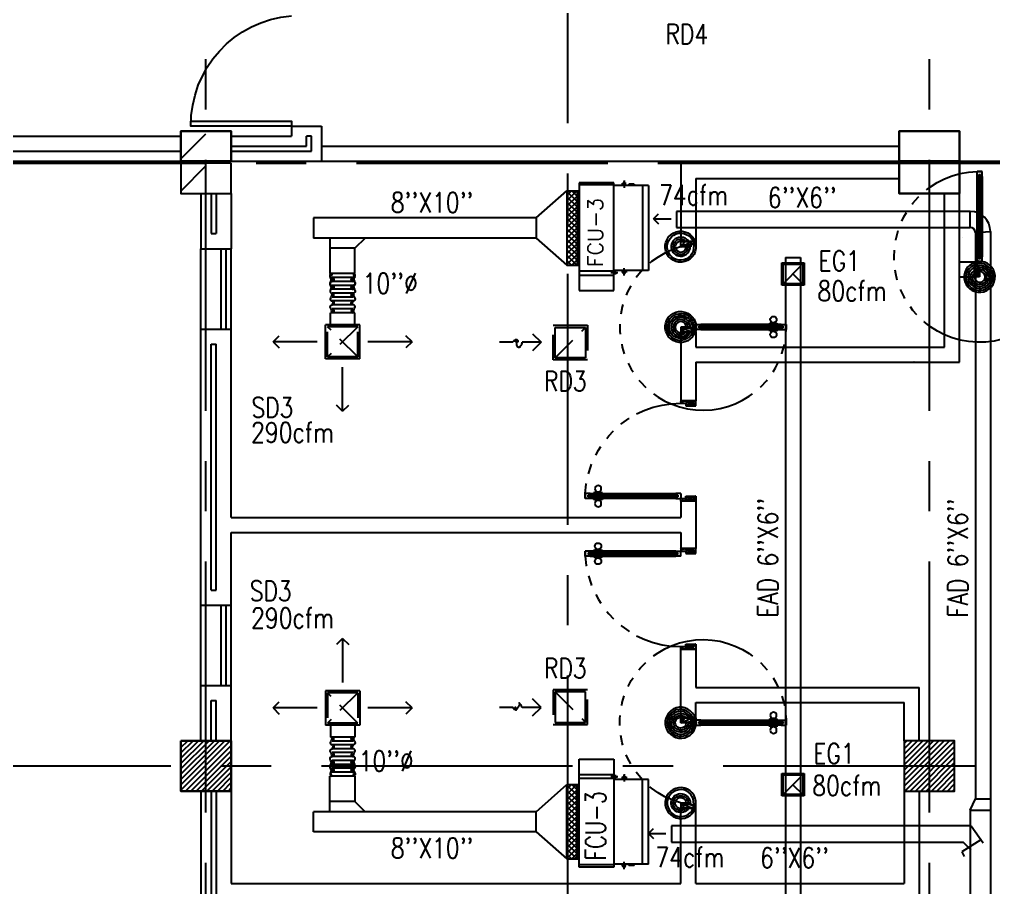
# Model space of a CAD drawing. Extents: x 417866029 to 417866302, y 43498040 to 43498122.
# Drawn here: x 417866038.48 to 417866048.17, y 43498067.08 to 43498075.72 of the extents above; entities that cross this region are included whole.
import ezdxf

# ---------------------------------------------------------------- set-up
doc = ezdxf.new("R2010")
doc.units = 0
doc.header["$MEASUREMENT"] = 0
doc.linetypes.add('CENTERX2', pattern=[4, 2.5, -0.5, 0.5, -0.5])
doc.linetypes.add('HIDDEN', pattern=[0.375, 0.25, -0.125])
doc.layers.get('0').update_dxf_attribs({"linetype": 'CONTINUOUS'})
for name, color, linetype in [('AXES', 11, 'CENTERX2'), ('COL', 7, 'CONTINUOUS'), ('DOOR', 9, 'CONTINUOUS'), ('DUCT', 6, 'CONTINUOUS'), ('EXDUCT', 10, 'CONTINUOUS'), ('FCU', 6, 'CONTINUOUS'), ('HAT', 11, 'CONTINUOUS'), ('INSUL', 9, 'CONTINUOUS'), ('M-AC-FLEX', 7, 'CONTINUOUS'), ('M-EGU.', 2, 'CONTINUOUS'), ('M-TEXT', 2, 'CONTINUOUS'), ('ROOF', 7, 'CONTINUOUS'), ('WALL', 9, 'CONTINUOUS'), ('WIN', 9, 'CONTINUOUS')]:
    doc.layers.add(name, color=color, linetype=linetype)
doc.styles.add('ROMANS', font='ROMANS.shx', dxfattribs={"width": 0.6})

# ---------------------------------------------------------------- blocks, each defined once
blk = doc.blocks.new('DOOR90')
at = {"layer": 'DOOR', "color": 7, "linetype": 'ByBlock'}
for p, q in [((-150, 0), (0, 0)), ((-150, 0), (-150, -25)), ((0, -50), (-113.7, 0)), ((0, -50), (-40.1, 0)), ((0, -50), (0, 0)), ((-1000, -25), (-1050, -25)), ((-1050, -75), (-1050, -25)), ((-1050, -25), (-1050, -75)), ((-1000, -75), (-1050, -75)), ((-1000, -42), (-1020, -42)), ((-1020, -42), (-1020, -58)), ((-1000, -58), (-1020, -58)), ((-1000, -25), (-1000, -42)), ((-1000, -58), (-1000, -75)), ((-877.6, -17.8), (-967.6, -17.8)), ((-967.6, -25), (-967.6, -17.8)), ((-967.6, -75), (-967.6, -82.2)), ((-877.6, -82.2), (-967.6, -82.2)), ((-955, -8.8), (-890.2, -8.8)), ((-955, -17.8), (-955, -8.8)), ((-955, -17.8), (-890.2, -17.8)), ((-955, -82.2), (-890.2, -82.2)), ((-955, -82.2), (-955, -91.2)), ((-955, -91.2), (-890.2, -91.2)), ((-890.2, -17.8), (-890.2, -8.8)), ((-890.2, -82.2), (-890.2, -91.2)), ((-877.6, -25), (-877.6, -17.8)), ((-877.6, -75), (-877.6, -82.2)), ((-200, -25), (-150, -25)), ((-200, -42), (-200, -25)), ((-180, -42), (-200, -42)), ((-200, -58), (-180, -58)), ((-200, -75), (-200, -58)), ((-150, -75), (-200, -75)), ((-180, -58), (-180, -42)), ((-150, -25), (-100, -25)), ((-150, -75), (-150, -25)), ((-100, -25), (-100, -50)), ((0, -50), (-100, -36.6)), ((-100, -50), (0, -50)), ((0, -850), (-113.7, -900)), ((-100, -875), (-100, -850)), ((0, -850), (-100, -863.4)), ((-100, -850), (0, -850)), ((0, -850), (-40.1, -900)), ((0, -850), (0, -900)), ((-150, -875), (-100, -875)), ((-150, -900), (-150, -875)), ((-150, -900), (0, -900)), ((0, -900), (-150, -900))]:
    blk.add_line(p, q, dxfattribs=at)
at = {"layer": 'DOOR', "linetype": 'ByBlock'}
for p, q in [((-200, -25), (-1000, -25)), ((-200, -42), (-1000, -42)), ((-200, -58), (-1000, -58)), ((-1000, -75), (-200, -75))]:
    blk.add_line(p, q, dxfattribs=at)
at = {"layer": 'DOOR', "color": 7, "linetype": 'ByBlock'}
for centre in [(-922.6, 23.5), (-922.6, -123.5)]:
    blk.add_circle(centre, 32.4, dxfattribs=at)
for centre, radius, start, end in [((0, -50), 154.4, 161.10529, 166.28577), ((0, -50), 94.4, 148.01819, 180), ((0, -50), 134.4, 158.15985, 169.28002), ((0, -50), 114.4, 154.08384, 167.37743), ((0, -50), 74.4, 137.77643, 180), ((0, -50), 54.4, 113.20738, 180), ((0, -50), 34.4, 90, 180), ((0, -50), 14.4, 90, 180), ((0, -850), 94.4, 180, 211.98181), ((0, -850), 74.4, 180, 222.22357), ((0, -850), 54.4, 180, 246.79262), ((0, -850), 34.4, 180, 270), ((0, -850), 14.4, 180, 270), ((0, -850), 154.4, 193.71423, 198.89471), ((0, -850), 134.4, 190.71998, 201.84015)]:
    blk.add_arc(centre, radius, start, end, dxfattribs=at)
at = {"layer": 'DOOR', "linetype": 'HIDDEN', "ltscale": 0.5}
blk.add_arc((-222.2, -50), 828.2, 178.27012, 275.00304, dxfattribs=at)
blk = doc.blocks.new('DOOR-10')
at = {"layer": 'DOOR', "color": 0, "linetype": 'ByBlock'}
for p, q in [((-25.7, 1100), (-75.7, 1100)), ((-75.7, 1100), (-25.7, 1100)), ((-75.7, 1050), (-75.7, 1100)), ((-42.7, 1070), (-58.7, 1070)), ((-58.7, 1050), (-58.7, 1070)), ((-42.7, 1050), (-42.7, 1070)), ((-25.7, 1050), (-25.7, 1100)), ((-82.9, 1005), (-91.9, 1005)), ((-91.9, 1005), (-91.9, 940.2)), ((-75.7, 1017.6), (-82.9, 1017.6)), ((-82.9, 927.6), (-82.9, 1017.6)), ((-82.9, 1005), (-82.9, 940.2)), ((-58.7, 1050), (-75.7, 1050)), ((-25.7, 1050), (-42.7, 1050)), ((-25.7, 1017.6), (-18.5, 1017.6)), ((-18.5, 927.6), (-18.5, 1017.6)), ((-18.5, 1005), (-9.5, 1005)), ((-18.5, 1005), (-18.5, 940.2)), ((-9.5, 1005), (-9.5, 940.2)), ((-82.9, 940.2), (-91.9, 940.2)), ((-75.7, 927.6), (-82.9, 927.6)), ((-25.7, 927.6), (-18.5, 927.6)), ((-18.5, 940.2), (-9.5, 940.2)), ((-75.7, 200), (-58.7, 200)), ((-75.7, 150), (-75.7, 200)), ((-58.7, 200), (-58.7, 180)), ((-42.7, 200), (-25.7, 200)), ((-42.7, 180), (-42.7, 200)), ((-25.7, 200), (-25.7, 150)), ((-1000.7, 0), (-1000.7, 150)), ((-1000.7, 150), (-975.7, 150)), ((-1000.7, 150), (-1000.7, 0)), ((-975.7, 150), (-975.7, 100)), ((-975.7, 100), (-950.7, 100)), ((-950.7, 100), (-950.7, 0)), ((-75.7, 150), (-25.7, 150)), ((-58.7, 180), (-42.7, 180)), ((-50.7, 100), (-50.7, 0)), ((-25.7, 100), (-50.7, 100)), ((-0.7, 150), (-25.7, 150)), ((-25.7, 150), (-25.7, 100)), ((-950.7, 0), (-1000.7, 0)), ((-50.7, 0), (-0.7, 0))]:
    blk.add_line(p, q, dxfattribs=at)
at = {"layer": 'DOOR', "linetype": 'ByBlock'}
for p, q in [((-75.7, 1050), (-75.7, 200)), ((-58.7, 200), (-58.7, 1050)), ((-42.7, 200), (-42.7, 1050)), ((-25.7, 200), (-25.7, 1050))]:
    blk.add_line(p, q, dxfattribs=at)
at = {"layer": 'DOOR', "color": 9, "linetype": 'ByBlock'}
for p, q in [((-950.7, 0), (-1000.7, 113.7)), ((-950.7, 0), (-964.1, 100)), ((-50.7, 0), (-0.7, 113.7)), ((-50.7, 0), (-37.3, 100)), ((-0.7, 0), (-0.7, 150)), ((-950.7, 0), (-1000.7, 40.1)), ((-50.7, 0), (-0.7, 40.1))]:
    blk.add_line(p, q, dxfattribs=at)
at = {"layer": 'DOOR', "color": 0, "linetype": 'ByBlock'}
for centre in [(-124.2, 972.6), (22.8, 972.6)]:
    blk.add_circle(centre, 32.4, dxfattribs=at)
at = {"layer": 'DOOR', "linetype": 'HIDDEN', "ltscale": 0.5}
blk.add_arc((-23.4, 149.1), 952.3, 93.14816, 179.94816, dxfattribs=at)
at = {"layer": 'DOOR', "color": 9, "linetype": 'ByBlock'}
for centre, radius, start, end in [((-950.7, 0), 154.4, 103.71423, 108.89471), ((-950.7, 0), 134.4, 100.71998, 111.84015), ((-50.7, 0), 134.4, 68.15985, 79.28002), ((-50.7, 0), 114.4, 64.08384, 77.37743), ((-50.7, 0), 154.4, 71.10529, 76.28577), ((-950.7, 0), 94.4, 90, 121.98181), ((-950.7, 0), 74.4, 90, 132.22357), ((-950.7, 0), 54.4, 90, 156.79262), ((-950.7, 0), 34.4, 90, 180), ((-950.7, 0), 14.4, 90, 180), ((-50.7, 0), 94.4, 58.01819, 90), ((-50.7, 0), 74.4, 47.77643, 90), ((-50.7, 0), 54.4, 23.20738, 90), ((-50.7, 0), 34.4, 0, 90), ((-50.7, 0), 14.4, 0, 90)]:
    blk.add_arc(centre, radius, start, end, dxfattribs=at)
blk = doc.blocks.new('A$C272A55A0')
at = {"layer": 'DOOR', "color": 0, "linetype": 'ByBlock'}
for p, q in [((0, 900.4), (0, 1050.4)), ((50, 1050.4), (0, 1050.4)), ((50, 950.4), (50, 1050.4)), ((1750, 950.4), (1750, 1050.4)), ((1750, 1050.4), (1800, 1050.4)), ((1800, 1050.4), (1800, 900.4)), ((0, 900.4), (25, 900.4)), ((25, 950.4), (50, 950.4)), ((25, 900.4), (25, 950.4)), ((75, 900.4), (25, 900.4)), ((25, 850.4), (25, 900.4)), ((75, 900.4), (75, 850.4)), ((1725, 900.4), (1775, 900.4)), ((1725, 900.4), (1725, 850.4)), ((1775, 950.4), (1750, 950.4)), ((1775, 900.4), (1775, 950.4)), ((1800, 900.4), (1775, 900.4)), ((1775, 850.4), (1775, 900.4)), ((42, 850.4), (25, 850.4)), ((58, 870.4), (42, 870.4)), ((42, 870.4), (42, 850.4)), ((58, 850.4), (58, 870.4)), ((75, 850.4), (58, 850.4)), ((1725, 850.4), (1742, 850.4)), ((1742, 870.4), (1758, 870.4)), ((1742, 850.4), (1742, 870.4)), ((1758, 870.4), (1758, 850.4)), ((1758, 850.4), (1775, 850.4)), ((1717.8, 160.1), (1708.8, 160.1)), ((1708.8, 95.3), (1708.8, 160.1)), ((1725, 172.7), (1717.8, 172.7)), ((1717.8, 172.7), (1717.8, 82.7)), ((1717.8, 95.3), (1717.8, 160.1)), ((1775, 172.7), (1782.2, 172.7)), ((1782.2, 172.7), (1782.2, 82.7)), ((1782.2, 160.1), (1791.2, 160.1)), ((1782.2, 95.3), (1782.2, 160.1)), ((1791.2, 95.3), (1791.2, 160.1)), ((25, 50.4), (42, 50.4)), ((25, 50.4), (25, 0.4)), ((25, 0.4), (75, 0.4)), ((75, 0.4), (25, 0.4)), ((42, 50.4), (42, 30.4)), ((42, 30.4), (58, 30.4)), ((58, 50.4), (75, 50.4)), ((58, 50.4), (58, 30.4)), ((75, 50.4), (75, 0.4)), ((1717.8, 95.3), (1708.8, 95.3)), ((1725, 82.7), (1717.8, 82.7)), ((1742, 50.4), (1725, 50.4)), ((1725, 50.4), (1725, 0.4)), ((1775, 0.4), (1725, 0.4)), ((1725, 0.4), (1775, 0.4)), ((1742, 50.4), (1742, 30.4)), ((1758, 30.4), (1742, 30.4)), ((1775, 50.4), (1758, 50.4)), ((1758, 50.4), (1758, 30.4)), ((1775, 82.7), (1782.2, 82.7)), ((1775, 50.4), (1775, 0.4)), ((1782.2, 95.3), (1791.2, 95.3))]:
    blk.add_line(p, q, dxfattribs=at)
at = {"layer": 'DOOR', "color": 9, "linetype": 'ByBlock'}
for p, q in [((50, 1050.4), (0, 1010.2)), ((50, 1050.4), (0, 936.6)), ((50, 1050.4), (36.6, 950.4)), ((1750, 1050.4), (1800, 1010.2)), ((1750, 1050.4), (1800, 936.6)), ((1750, 1050.4), (1763.4, 950.4))]:
    blk.add_line(p, q, dxfattribs=at)
at = {"layer": 'DOOR', "linetype": 'ByBlock'}
for p, q in [((25, 850.4), (25, 50.4)), ((42, 850.4), (42, 50.4)), ((58, 850.4), (58, 50.4)), ((75, 50.4), (75, 850.4)), ((1725, 50.4), (1725, 850.4)), ((1742, 850.4), (1742, 50.4)), ((1758, 850.4), (1758, 50.4)), ((1775, 850.4), (1775, 50.4))]:
    blk.add_line(p, q, dxfattribs=at)
at = {"layer": 'DOOR', "color": 0, "linetype": 'ByBlock'}
for centre in [(1676.5, 127.7), (1823.5, 127.7)]:
    blk.add_circle(centre, 32.4, dxfattribs=at)
at = {"layer": 'DOOR', "color": 9, "linetype": 'ByBlock'}
for centre, radius, start, end in [((50, 1050.4), 54.4, 203.20738, 270), ((50, 1050.4), 74.4, 227.77643, 270), ((50, 1050.4), 94.4, 238.01819, 270), ((50, 1050.4), 34.4, 180, 270), ((50, 1050.4), 14.4, 180, 270), ((1750, 1050.4), 14.4, 270, 0), ((1750, 1050.4), 34.4, 270, 0), ((1750, 1050.4), 54.4, 270, 336.79262), ((1750, 1050.4), 74.4, 270, 312.22357), ((1750, 1050.4), 94.4, 270, 301.98181), ((50, 1050.4), 114.4, 244.08384, 257.37743), ((50, 1050.4), 134.4, 248.15985, 259.28002), ((50, 1050.4), 154.4, 251.10529, 256.28577), ((1750, 1050.4), 114.4, 282.62257, 295.91616), ((1750, 1050.4), 134.4, 280.71998, 291.84015), ((1750, 1050.4), 154.4, 283.71423, 288.89471)]:
    blk.add_arc(centre, radius, start, end, dxfattribs=at)
at = {"layer": 'DOOR', "linetype": 'HIDDEN', "ltscale": 0.5}
for centre, start, end in [((50, 851.4), 268.31738, 3.29648), ((1750, 851.4), 176.70352, 271.68262)]:
    blk.add_arc(centre, 851.4, start, end, dxfattribs=at)
at = {"layer": 'WALL', "linetype": 'ByBlock'}
blk.add_line((1800, 900.4), (1800, 1050.4), dxfattribs=at)
blk = doc.blocks.new('*X42')
at = {"color": 0}
for p, q in [((16890.5, -2466.6), (16943.5, -2413.6)), ((16890.5, -2519.6), (16990.5, -2419.6)), ((16990.5, -2512.5), (16891.6, -2413.6)), ((16990.5, -2459.4), (16944.6, -2413.6)), ((16990.5, -2565.5), (16890.5, -2465.5)), ((16890.5, -2572.6), (16990.5, -2472.6)), ((16990.5, -2618.5), (16890.5, -2518.5)), ((16890.5, -2625.7), (16990.5, -2525.7)), ((16990.5, -2671.6), (16890.5, -2571.6)), ((16890.5, -2678.7), (16990.5, -2578.7)), ((16990.5, -2724.6), (16890.5, -2624.6)), ((16890.5, -2731.7), (16990.5, -2631.7)), ((16990.5, -2777.6), (16890.5, -2677.6)), ((16890.5, -2784.8), (16990.5, -2684.8)), ((16990.5, -2830.7), (16890.5, -2730.7)), ((16890.5, -2837.8), (16990.5, -2737.8)), ((16990.5, -2883.7), (16890.5, -2783.7)), ((16890.5, -2890.8), (16990.5, -2790.8)), ((16990.5, -2936.7), (16890.5, -2836.7)), ((16890.5, -2943.9), (16990.5, -2843.9)), ((16990.5, -2989.8), (16890.5, -2889.8)), ((16890.5, -2996.9), (16990.5, -2896.9)), ((16990.5, -3042.8), (16890.5, -2942.8)), ((16890.5, -3049.9), (16990.5, -2949.9)), ((16990.5, -3095.8), (16890.5, -2995.8)), ((16890.5, -3103), (16990.5, -3003)), ((16990.5, -3148.9), (16890.5, -3048.9)), ((16943.5, -3154.9), (16890.5, -3101.9)), ((16891.5, -3154.9), (16990.5, -3056)), ((16944.6, -3154.9), (16990.5, -3109))]:
    blk.add_line(p, q, dxfattribs=at)
blk = doc.blocks.new('WHE06')
at = {"color": 3}
for p, q in [((689, 621.5), (346.1, 621.5)), ((346.1, 621.5), (346.1, 469.1)), ((689, 469.1), (689, 621.5)), ((60.3, -422.2), (60.3, 422.2)), ((212.3, 437.2), (269.1, 437.2)), ((232.1, 452.2), (232.1, 422.2)), ((232.1, 452.2), (252.1, 452.2)), ((242.1, 472.2), (242.1, 399.5)), ((252.1, 452.2), (252.1, 422.2)), ((305, 447.6), (373.3, 447.6)), ((321.1, 457.6), (321.1, 437.6)), ((321.1, 457.6), (346.1, 457.6)), ((321.1, 437.6), (346.1, 437.6)), ((346.1, 430.4), (689, 430.4)), ((811.2, 370.7), (689, 370.7)), ((711.2, -370.7), (711.2, 370.7)), ((811.2, -370.7), (811.2, 370.7)), ((811.2, -370.7), (689, -370.7)), ((141.6, -437.2), (141.6, -422.2)), ((141.6, -437.2), (196.6, -437.2)), ((196.6, -437.2), (196.6, -422.2)), ((221.4, -437.2), (269.1, -437.2)), ((232.1, -452.2), (232.1, -422.2)), ((232.1, -452.2), (252.1, -452.2)), ((242.1, -472.2), (242.1, -399.5)), ((252.1, -452.2), (252.1, -422.2)), ((346.1, -430.4), (689, -430.4))]:
    blk.add_line(p, q, dxfattribs=at)
at = {"color": 6}
for p, q in [((0, -422.2), (0, 422.2)), ((0, 422.2), (346.1, 422.2)), ((346.1, 469.1), (346.1, -450.8)), ((689, 469.1), (346.1, 469.1)), ((689, -450.8), (689, 469.1)), ((0, -422.2), (346.1, -422.2)), ((346.1, -450.8), (689, -450.8))]:
    blk.add_line(p, q, dxfattribs=at)
at = {"color": 11}
blk.add_blockref('*X42', (-16179.3, 2784.3), dxfattribs=at)
blk = doc.blocks.new('*X96')
at = {"color": 0}
for p, q in [((31339.2, 139897.8), (31791.2, 140349.7)), ((31339.2, 139950.8), (31738.1, 140349.7)), ((31339.2, 140003.9), (31685.1, 140349.7)), ((31339.2, 140056.9), (31632.1, 140349.7)), ((31339.2, 140109.9), (31579, 140349.7)), ((31339.2, 140163), (31526, 140349.7)), ((31339.2, 140216), (31473, 140349.7)), ((31339.2, 140269), (31419.9, 140349.7)), ((31339.2, 140322.1), (31366.9, 140349.7)), ((31344.2, 139849.7), (31839.2, 140344.8)), ((31397.2, 139849.7), (31839.2, 140291.7)), ((31450.3, 139849.7), (31839.2, 140238.7)), ((31503.3, 139849.7), (31839.2, 140185.7)), ((31556.3, 139849.7), (31839.2, 140132.6)), ((31609.4, 139849.7), (31839.2, 140079.6)), ((31662.4, 139849.7), (31839.2, 140026.6)), ((31715.4, 139849.7), (31839.2, 139973.5)), ((31768.5, 139849.7), (31839.2, 139920.5)), ((31821.5, 139849.7), (31839.2, 139867.5))]:
    blk.add_line(p, q, dxfattribs=at)
blk = doc.blocks.new('*X95')
at = {"color": 0}
for p, q in [((24139.2, 139857.2), (24631.7, 140349.7)), ((24139.2, 139910.3), (24578.7, 140349.7)), ((24139.2, 139963.3), (24525.6, 140349.7)), ((24139.2, 140016.3), (24472.6, 140349.7)), ((24139.2, 140069.4), (24419.6, 140349.7)), ((24139.2, 140122.4), (24366.5, 140349.7)), ((24139.2, 140175.4), (24313.5, 140349.7)), ((24139.2, 140228.5), (24260.5, 140349.7)), ((24139.2, 140281.5), (24207.4, 140349.7)), ((24139.2, 140334.5), (24154.4, 140349.7)), ((24184.7, 139849.7), (24639.2, 140304.2)), ((24237.8, 139849.7), (24639.2, 140251.2)), ((24290.8, 139849.7), (24639.2, 140198.1)), ((24343.8, 139849.7), (24639.2, 140145.1)), ((24396.9, 139849.7), (24639.2, 140092.1)), ((24449.9, 139849.7), (24639.2, 140039)), ((24502.9, 139849.7), (24639.2, 139986)), ((24556, 139849.7), (24639.2, 139933)), ((24609, 139849.7), (24639.2, 139879.9))]:
    blk.add_line(p, q, dxfattribs=at)
blk = doc.blocks.new('COL50')
at = {"layer": 'COL'}
blk.add_lwpolyline([(-250, 250), (-250, -250), (250, -250), (250, 250)], close=True, dxfattribs=at)
blk = doc.blocks.new('C5')
at = {"layer": 'HAT', "linetype": 'ByBlock'}
h = blk.add_hatch(dxfattribs=at)
h.set_pattern_fill('ANSI31', color=256, scale=300, style=0)
h.set_pattern_definition([(45, (-223356.182, -51411.005), (-26.516504, 26.516504), [])])
h.paths.add_polyline_path([(300, 300), (0, 300), (0, 0), (300, 0)])
h.paths.add_polyline_path([(600, 300), (300, 300), (300, 0), (600, 0)])
at = {"layer": 'COL'}
blk.add_lwpolyline([(600, 300), (0, 300), (0, 0), (600, 0)], close=True, dxfattribs=at)

msp = doc.modelspace()

# ---------------------------------------------------------------- hatches: boundary and pattern name
at = {"layer": 'HAT', "linetype": 'ByBlock'}
h = msp.add_hatch(dxfattribs=at)
h.set_pattern_fill('ANSI31', color=256, scale=0.3, style=0)
h.set_pattern_definition([(45, (417865823.877507, 43498023.21541), (-0.026516504, 0.026516504), [])])
h.paths.add_polyline_path([(417866040.3337, 43498074.3064), (417866040.3337, 43498074.6064), (417866040.0837, 43498074.6064), (417866040.0837, 43498074.3064)])
h.paths.add_polyline_path([(417866040.5837, 43498074.3064), (417866040.5837, 43498074.6064), (417866040.3337, 43498074.6064), (417866040.3337, 43498074.3064)])
h = msp.add_hatch(dxfattribs=at)
h.set_pattern_fill('ANSI31', color=256, scale=0.3, style=0)
h.set_pattern_definition([(45, (417865823.877507, 43498022.89541), (-0.026516504, 0.026516504), [])])
h.paths.add_polyline_path([(417866040.3337, 43498073.9864), (417866040.3337, 43498074.2864), (417866040.0837, 43498074.2864), (417866040.0837, 43498073.9864)])
h.paths.add_polyline_path([(417866040.5837, 43498073.9864), (417866040.5837, 43498074.2864), (417866040.3337, 43498074.2864), (417866040.3337, 43498073.9864)])
h = msp.add_hatch(dxfattribs=at)
h.set_pattern_fill('ANSI31', color=256, scale=0.3, style=0)
h.set_pattern_definition([(45, (417865823.877507, 43498022.57541), (-0.026516504, 0.026516504), [])])
h.paths.add_polyline_path([(417866047.5337, 43498074.2864), (417866047.2337, 43498074.2864), (417866047.2337, 43498073.9864), (417866047.5337, 43498073.9864)])
h.paths.add_polyline_path([(417866047.8337, 43498074.2864), (417866047.5337, 43498074.2864), (417866047.5337, 43498073.9864), (417866047.8337, 43498073.9864)])

# ---------------------------------------------------------------- linework, layer by layer
at = {"layer": 'AXES'}
for p, q in [((417866040.3337, 43498039.8221), (417866040.3337, 43498118.2996)), ((417866047.5337, 43498039.8221), (417866047.5337, 43498118.2996)), ((417866043.9337, 43498046.6864), (417866043.9337, 43498105.5064)), ((417866029.8322, 43498074.3064), (417866098.5737, 43498074.3064)), ((417866029.8322, 43498074.2864), (417866098.5737, 43498074.2864)), ((417866029.4822, 43498068.2864), (417866098.5737, 43498068.2864))]:
    msp.add_line(p, q, dxfattribs=at)
at = {"layer": 'COL'}
for points in [[(417866040.5837, 43498074.6064), (417866040.0837, 43498074.6064), (417866040.0837, 43498074.3064), (417866040.5837, 43498074.3064)], [(417866040.5837, 43498074.6064), (417866040.0837, 43498074.6064), (417866040.0837, 43498074.3064), (417866040.5837, 43498074.3064)], [(417866040.5837, 43498074.2864), (417866040.0837, 43498074.2864), (417866040.0837, 43498073.9864), (417866040.5837, 43498073.9864)], [(417866040.5837, 43498074.2864), (417866040.0837, 43498074.2864), (417866040.0837, 43498073.9864), (417866040.5837, 43498073.9864)], [(417866047.8337, 43498074.2864), (417866047.2337, 43498074.2864), (417866047.2337, 43498073.9864), (417866047.8337, 43498073.9864)]]:
    msp.add_lwpolyline(points, close=True, dxfattribs=at)
at = {"layer": 'DOOR'}
msp.add_lwpolyline([(417866040.1837, 43498074.6564), (417866040.1837, 43498074.7064), (417866041.1837, 43498074.7064), (417866041.1837, 43498074.6564), (417866040.1837, 43498074.6564, -0.394043), (417866041.1837, 43498075.7564, -0.414214)], format="xyb", dxfattribs=at)
at = {"layer": 'DUCT', "linetype": 'ByBlock'}
for p, q in [((417866043.6209, 43498073.7421), (417866043.9267, 43498074.0127)), ((417866047.9413, 43498073.808), (417866045.0185, 43498073.808)), ((417866045.0185, 43498073.808), (417866045.0185, 43498073.648)), ((417866047.9413, 43498073.648), (417866047.9413, 43498073.808)), ((417866043.6209, 43498073.7421), (417866041.4052, 43498073.7421)), ((417866041.4052, 43498073.7421), (417866041.4052, 43498073.5421)), ((417866043.6209, 43498073.7421), (417866043.6209, 43498073.5421)), ((417866045.0185, 43498073.648), (417866047.9413, 43498073.648)), ((417866047.9913, 43498073.598), (417866048.1413, 43498073.608)), ((417866047.9913, 43498073.598), (417866047.9913, 43498067.9596)), ((417866048.1413, 43498073.608), (417866048.1413, 43498065.6567)), ((417866043.6209, 43498073.5421), (417866041.4052, 43498073.5421)), ((417866043.6209, 43498073.5421), (417866043.9267, 43498073.2714)), ((417866047.8606, 43498073.5494), (417866047.8606, 43498073.5494)), ((417866043.6209, 43498067.8308), (417866043.9267, 43498068.1014)), ((417866047.9413, 43498067.8455), (417866047.9913, 43498067.9596)), ((417866047.9913, 43498067.9596), (417866048.1413, 43498067.9596)), ((417866043.6209, 43498067.8308), (417866041.4052, 43498067.8308)), ((417866041.4052, 43498067.6308), (417866041.4052, 43498067.8308)), ((417866043.6209, 43498067.6308), (417866043.6209, 43498067.8308)), ((417866047.9413, 43498067.8455), (417866047.9413, 43498065.6567)), ((417866047.9413, 43498067.8455), (417866048.1413, 43498067.8455)), ((417866047.9504, 43498067.6891), (417866044.9674, 43498067.6891)), ((417866044.9674, 43498067.6891), (417866044.9674, 43498067.5291)), ((417866047.9504, 43498067.6891), (417866048.068, 43498067.5212)), ((417866043.6209, 43498067.6308), (417866041.4052, 43498067.6308)), ((417866043.6209, 43498067.6308), (417866043.9267, 43498067.3601)), ((417866044.9674, 43498067.5291), (417866047.8704, 43498067.5291)), ((417866048.0474, 43498067.5506), (417866047.8559, 43498067.4305)), ((417866047.9504, 43498067.4491), (417866047.8704, 43498067.5291)), ((417866047.8559, 43498067.4305), (417866047.8559, 43498067.4305)), ((417866047.8559, 43498067.4305), (417866047.8789, 43498067.3853))]:
    msp.add_line(p, q, dxfattribs=at)
at = {"layer": 'DUCT'}
for p, q in [((417866041.5664, 43498073.5421), (417866041.5664, 43498073.1879)), ((417866041.9164, 43498073.5421), (417866041.8164, 43498073.4421)), ((417866041.8164, 43498073.4421), (417866041.5664, 43498073.4421)), ((417866041.8164, 43498073.1879), (417866041.8164, 43498073.4421)), ((417866041.8164, 43498073.1879), (417866041.5664, 43498073.1879)), ((417866041.5664, 43498067.8308), (417866041.5664, 43498068.1849)), ((417866041.8164, 43498068.1849), (417866041.5664, 43498068.1849)), ((417866041.8164, 43498068.1849), (417866041.8164, 43498067.9308)), ((417866041.8164, 43498067.9308), (417866041.5664, 43498067.9308)), ((417866041.9164, 43498067.8308), (417866041.8164, 43498067.9308))]:
    msp.add_line(p, q, dxfattribs=at)
at = {"layer": 'DUCT', "linetype": 'ByBlock'}
for centre, radius in [((417866047.9413, 43498073.608), 0.2), ((417866047.9413, 43498073.598), 0.05)]:
    msp.add_arc(centre, radius, 0, 90, dxfattribs=at)
at = {"layer": 'EXDUCT', "linetype": 'ByBlock'}
for p, q in [((417866046.1014, 43498073.347), (417866046.1014, 43498066.3625)), ((417866046.1014, 43498073.347), (417866046.2514, 43498073.347)), ((417866046.2514, 43498073.347), (417866046.2514, 43498066.3625))]:
    msp.add_line(p, q, dxfattribs=at)
at = {"layer": 'INSUL'}
for p, q in [((417866041.3837, 43498074.5564), (417866041.3337, 43498074.5564)), ((417866041.3337, 43498074.4564), (417866041.3337, 43498074.5564)), ((417866041.3837, 43498074.4064), (417866041.3837, 43498074.5564)), ((417866040.5837, 43498074.4564), (417866041.3337, 43498074.4564)), ((417866040.5837, 43498074.4064), (417866041.3837, 43498074.4064)), ((417866040.3837, 43498073.9864), (417866040.3837, 43498073.5864)), ((417866040.4337, 43498073.9864), (417866040.4337, 43498073.5864)), ((417866040.3837, 43498073.5864), (417866040.4337, 43498073.5864)), ((417866040.3837, 43498072.4864), (417866040.4337, 43498072.4864)), ((417866040.3837, 43498070.0364), (417866040.3837, 43498072.4864)), ((417866040.4337, 43498070.0364), (417866040.4337, 43498072.4864)), ((417866040.3837, 43498070.0364), (417866040.4337, 43498070.0364)), ((417866040.3837, 43498068.5364), (417866040.3837, 43498068.9364)), ((417866040.3837, 43498068.9364), (417866040.4337, 43498068.9364)), ((417866040.4337, 43498068.5364), (417866040.4337, 43498068.9364)), ((417866040.3837, 43498068.0364), (417866040.3837, 43498065.2364)), ((417866040.4337, 43498068.0364), (417866040.4337, 43498065.2364))]:
    msp.add_line(p, q, dxfattribs=at)
at = {"layer": 'M-AC-FLEX', "color": 11}
for p, q in [((417866041.7992, 43498073.1489), (417866041.5882, 43498073.1489)), ((417866041.7992, 43498073.1099), (417866041.5882, 43498073.1099)), ((417866041.7992, 43498073.0709), (417866041.5882, 43498073.0709)), ((417866041.7992, 43498073.0319), (417866041.5882, 43498073.0319)), ((417866041.7992, 43498072.9929), (417866041.5882, 43498072.9929)), ((417866041.7992, 43498072.9539), (417866041.5882, 43498072.9539)), ((417866041.7992, 43498072.9156), (417866041.5882, 43498072.9156)), ((417866041.7992, 43498072.9156), (417866041.5882, 43498072.9156)), ((417866041.7992, 43498072.8766), (417866041.5882, 43498072.8766)), ((417866041.7992, 43498072.8766), (417866041.5882, 43498072.8766)), ((417866041.7992, 43498072.8383), (417866041.5882, 43498072.8383)), ((417866041.7992, 43498072.7993), (417866041.5882, 43498072.7993)), ((417866041.7992, 43498068.5735), (417866041.5882, 43498068.5735)), ((417866041.7992, 43498068.5345), (417866041.5882, 43498068.5345)), ((417866041.7992, 43498068.4962), (417866041.5882, 43498068.4962)), ((417866041.7992, 43498068.4962), (417866041.5882, 43498068.4962)), ((417866041.7992, 43498068.4572), (417866041.5882, 43498068.4572)), ((417866041.7992, 43498068.4572), (417866041.5882, 43498068.4572)), ((417866041.7992, 43498068.4189), (417866041.5882, 43498068.4189)), ((417866041.7992, 43498068.3799), (417866041.5882, 43498068.3799)), ((417866041.7992, 43498068.3409), (417866041.5882, 43498068.3409)), ((417866041.7992, 43498068.3019), (417866041.5882, 43498068.3019)), ((417866041.7992, 43498068.2629), (417866041.5882, 43498068.2629)), ((417866041.7992, 43498068.2239), (417866041.5882, 43498068.2239))]:
    msp.add_line(p, q, dxfattribs=at)
at = {"layer": 'M-AC-FLEX'}
for points in [[(417866041.5882, 43498073.1879, 0.999563), (417866041.5882, 43498073.1489)], [(417866041.5882, 43498073.1099, 1), (417866041.5882, 43498073.1489, -1), (417866041.5882, 43498073.1879)], [(417866041.5882, 43498073.1489, -1), (417866041.5882, 43498073.1099, 1), (417866041.5882, 43498073.0709)], [(417866041.5882, 43498073.0319, 1), (417866041.5882, 43498073.0709, -1), (417866041.5882, 43498073.1099)], [(417866041.7992, 43498073.1099, -1), (417866041.7992, 43498073.1489, 1), (417866041.7992, 43498073.1879)], [(417866041.7992, 43498073.1489, 1), (417866041.7992, 43498073.1099, -1), (417866041.7992, 43498073.0709)], [(417866041.7992, 43498073.0319, -1), (417866041.7992, 43498073.0709, 1), (417866041.7992, 43498073.1099)], [(417866041.7992, 43498073.1879, 0.000219), (417866041.7992, 43498073.1879, -1), (417866041.7992, 43498073.1489)], [(417866041.7992, 43498073.1879, -0.000219), (417866041.7992, 43498073.1879, -0.000219)], [(417866041.5882, 43498073.0709, -1), (417866041.5882, 43498073.0319, 1), (417866041.5882, 43498072.9929, -1), (417866041.5882, 43498072.9539, 1.018005), (417866041.5882, 43498072.9156)], [(417866041.7992, 43498073.0709, 1), (417866041.7992, 43498073.0319, -1), (417866041.7992, 43498072.9929, 1), (417866041.7992, 43498072.9539, -1.018005), (417866041.7992, 43498072.9156)], [(417866041.5882, 43498072.7993, 1), (417866041.5882, 43498072.8383, -1.018005), (417866041.5882, 43498072.8766)], [(417866041.7992, 43498072.7993, -1), (417866041.7992, 43498072.8383, 1.018005), (417866041.7992, 43498072.8766)], [(417866041.5882, 43498068.5735, -1), (417866041.5882, 43498068.5345, 1.018005), (417866041.5882, 43498068.4962)], [(417866041.7992, 43498068.5735, 1), (417866041.7992, 43498068.5345, -1.018005), (417866041.7992, 43498068.4962)], [(417866041.5882, 43498068.3019, 1), (417866041.5882, 43498068.3409, -1), (417866041.5882, 43498068.3799, 1), (417866041.5882, 43498068.4189, -1.018005), (417866041.5882, 43498068.4572)], [(417866041.7992, 43498068.3019, -1), (417866041.7992, 43498068.3409, 1), (417866041.7992, 43498068.3799, -1), (417866041.7992, 43498068.4189, 1.018005), (417866041.7992, 43498068.4572)], [(417866041.5882, 43498068.3409, -1), (417866041.5882, 43498068.3019, 1), (417866041.5882, 43498068.2629)], [(417866041.5882, 43498068.2239, 1), (417866041.5882, 43498068.2629, -1), (417866041.5882, 43498068.3019)], [(417866041.5882, 43498068.2629, -1), (417866041.5882, 43498068.2239, 1), (417866041.5882, 43498068.1849)], [(417866041.7992, 43498068.3409, 1), (417866041.7992, 43498068.3019, -1), (417866041.7992, 43498068.2629)], [(417866041.7992, 43498068.2239, -1), (417866041.7992, 43498068.2629, 1), (417866041.7992, 43498068.3019)], [(417866041.7992, 43498068.2629, 1), (417866041.7992, 43498068.2239, -1), (417866041.7992, 43498068.1849)], [(417866041.5882, 43498068.1849, -0.999563), (417866041.5882, 43498068.2239)], [(417866041.7992, 43498068.1849, -0.000219), (417866041.7992, 43498068.1849, 1), (417866041.7992, 43498068.2239)], [(417866041.7992, 43498068.1849, 0.000219), (417866041.7992, 43498068.1849, 0.000219)]]:
    msp.add_lwpolyline(points, format="xyb", dxfattribs=at)
for centre, start, end in [((417866041.5882, 43498072.8961), 298.43137, 90.01777), ((417866041.5882, 43498072.8961), 298.43137, 90.01777), ((417866041.5882, 43498072.8961), 269.98223, 61.56863), ((417866041.5882, 43498072.8961), 269.98223, 61.56863), ((417866041.7992, 43498072.8961), 90, 241.56864), ((417866041.7992, 43498072.8961), 118.43136, 270), ((417866041.5882, 43498068.4767), 298.43137, 90.01777), ((417866041.5882, 43498068.4767), 298.43137, 90.01777), ((417866041.5882, 43498068.4767), 269.98223, 61.56863), ((417866041.5882, 43498068.4767), 269.98223, 61.56863), ((417866041.7992, 43498068.4767), 90, 241.56864), ((417866041.7992, 43498068.4767), 118.43136, 270)]:
    msp.add_arc(centre, 0.0195, start, end, dxfattribs=at)
at = {"layer": 'M-EGU.'}
for p, q in [((417866044.7891, 43498073.7331), (417866044.838, 43498073.7819)), ((417866044.7891, 43498073.7331), (417866044.9631, 43498073.7331)), ((417866044.7891, 43498073.7331), (417866044.838, 43498073.6842)), ((417866046.0789, 43498073.0872), (417866046.0789, 43498073.2823)), ((417866046.0789, 43498073.2823), (417866046.2739, 43498073.2823)), ((417866046.2739, 43498073.2823), (417866046.2739, 43498073.0872)), ((417866046.2739, 43498073.0872), (417866046.0789, 43498073.0872)), ((417866041.8137, 43498072.7993), (417866041.5737, 43498072.7993)), ((417866041.5737, 43498072.6793), (417866041.5737, 43498072.7993)), ((417866041.8137, 43498072.6793), (417866041.8137, 43498072.7993)), ((417866041.5233, 43498072.3385), (417866041.5233, 43498072.6793)), ((417866041.8641, 43498072.6793), (417866041.5233, 43498072.6793)), ((417866041.8641, 43498072.3385), (417866041.8641, 43498072.6793)), ((417866043.8078, 43498072.3485), (417866043.8078, 43498072.6533)), ((417866043.8078, 43498072.6533), (417866044.1126, 43498072.6533)), ((417866044.1126, 43498072.6533), (417866044.1126, 43498072.3485)), ((417866041.0025, 43498072.5089), (417866041.0636, 43498072.57)), ((417866042.3849, 43498072.5089), (417866042.3238, 43498072.57)), ((417866043.5852, 43498072.589), (417866043.6701, 43498072.5041)), ((417866041.4413, 43498072.5089), (417866041.0025, 43498072.5089)), ((417866041.0025, 43498072.5089), (417866041.0636, 43498072.4478)), ((417866042.3849, 43498072.5089), (417866041.9461, 43498072.5089)), ((417866042.3849, 43498072.5089), (417866042.3238, 43498072.4478)), ((417866043.3861, 43498072.5041), (417866043.2559, 43498072.5041)), ((417866043.6701, 43498072.5041), (417866043.4816, 43498072.5041)), ((417866043.6701, 43498072.5041), (417866043.5852, 43498072.4193)), ((417866041.8641, 43498072.3385), (417866041.5233, 43498072.3385)), ((417866044.1126, 43498072.3485), (417866043.8078, 43498072.3485)), ((417866041.6937, 43498071.8177), (417866041.6937, 43498072.2565)), ((417866041.6937, 43498071.8177), (417866041.6326, 43498071.8788)), ((417866041.6937, 43498071.8177), (417866041.7548, 43498071.8788)), ((417866041.6937, 43498069.5551), (417866041.6326, 43498069.494)), ((417866041.6937, 43498069.5551), (417866041.6937, 43498069.1163)), ((417866041.6937, 43498069.5551), (417866041.7548, 43498069.494)), ((417866041.5233, 43498069.0343), (417866041.5233, 43498068.6935)), ((417866041.8641, 43498069.0343), (417866041.5233, 43498069.0343)), ((417866041.8641, 43498069.0343), (417866041.8641, 43498068.6935)), ((417866043.6701, 43498068.8687), (417866043.5852, 43498068.9536)), ((417866043.8078, 43498069.0243), (417866043.8078, 43498068.7195)), ((417866044.1126, 43498069.0243), (417866043.8078, 43498069.0243)), ((417866044.1126, 43498068.7195), (417866044.1126, 43498069.0243)), ((417866041.0025, 43498068.8639), (417866041.0636, 43498068.925)), ((417866041.4413, 43498068.8639), (417866041.0025, 43498068.8639)), ((417866041.0025, 43498068.8639), (417866041.0636, 43498068.8028)), ((417866042.3849, 43498068.8639), (417866041.9461, 43498068.8639)), ((417866042.3849, 43498068.8639), (417866042.3238, 43498068.925)), ((417866042.3849, 43498068.8639), (417866042.3238, 43498068.8028)), ((417866043.3861, 43498068.8687), (417866043.2559, 43498068.8687)), ((417866043.6701, 43498068.8687), (417866043.4816, 43498068.8687)), ((417866043.5852, 43498068.7838), (417866043.6701, 43498068.8687)), ((417866041.8641, 43498068.6935), (417866041.5233, 43498068.6935)), ((417866041.5737, 43498068.6935), (417866041.5737, 43498068.5735)), ((417866041.8137, 43498068.6935), (417866041.8137, 43498068.5735)), ((417866043.8078, 43498068.7195), (417866044.1126, 43498068.7195)), ((417866041.8137, 43498068.5735), (417866041.5737, 43498068.5735)), ((417866046.0789, 43498068.0019), (417866046.0789, 43498068.197)), ((417866046.0789, 43498068.197), (417866046.2739, 43498068.197)), ((417866046.2739, 43498068.197), (417866046.2739, 43498068.0019)), ((417866046.2739, 43498068.0019), (417866046.0789, 43498068.0019)), ((417866044.738, 43498067.6141), (417866044.7869, 43498067.663)), ((417866044.738, 43498067.6141), (417866044.912, 43498067.6141)), ((417866044.738, 43498067.6141), (417866044.7869, 43498067.5653))]:
    msp.add_line(p, q, dxfattribs=at)
at = {"layer": 'M-EGU.', "linetype": 'HIDDEN'}
for p, q in [((417866046.0661, 43498073.0744), (417866046.0661, 43498073.2951)), ((417866046.0661, 43498073.2951), (417866046.2867, 43498073.2951)), ((417866046.2867, 43498073.2951), (417866046.2867, 43498073.0744)), ((417866046.0789, 43498073.0872), (417866046.2739, 43498073.2823)), ((417866046.2867, 43498073.0744), (417866046.0661, 43498073.0744)), ((417866041.8441, 43498072.3585), (417866041.5433, 43498072.6593)), ((417866041.8441, 43498072.6593), (417866041.5433, 43498072.3585)), ((417866041.5433, 43498072.3585), (417866041.5433, 43498072.6593)), ((417866041.8441, 43498072.6593), (417866041.5433, 43498072.6593)), ((417866041.8441, 43498072.3585), (417866041.8441, 43498072.6593)), ((417866043.7878, 43498072.3285), (417866043.7878, 43498072.6733)), ((417866043.7878, 43498072.6733), (417866044.1326, 43498072.6733)), ((417866043.8078, 43498072.3485), (417866044.1126, 43498072.6533)), ((417866044.1326, 43498072.6733), (417866044.1326, 43498072.3285)), ((417866041.8441, 43498072.3585), (417866041.5433, 43498072.3585)), ((417866044.1326, 43498072.3285), (417866043.7878, 43498072.3285)), ((417866043.7878, 43498069.0443), (417866043.7878, 43498068.6995)), ((417866044.1326, 43498069.0443), (417866043.7878, 43498069.0443)), ((417866044.1326, 43498068.6995), (417866044.1326, 43498069.0443)), ((417866041.8441, 43498069.0143), (417866041.5433, 43498068.7135)), ((417866041.8441, 43498068.7135), (417866041.5433, 43498069.0143)), ((417866041.5433, 43498069.0143), (417866041.5433, 43498068.7135)), ((417866041.8441, 43498069.0143), (417866041.5433, 43498069.0143)), ((417866041.8441, 43498069.0143), (417866041.8441, 43498068.7135)), ((417866043.8078, 43498069.0243), (417866044.1126, 43498068.7195)), ((417866041.8441, 43498068.7135), (417866041.5433, 43498068.7135)), ((417866043.7878, 43498068.6995), (417866044.1326, 43498068.6995)), ((417866046.0661, 43498067.9891), (417866046.0661, 43498068.2098)), ((417866046.0661, 43498068.2098), (417866046.2867, 43498068.2098)), ((417866046.0789, 43498068.0019), (417866046.2739, 43498068.197)), ((417866046.2867, 43498068.2098), (417866046.2867, 43498067.9891)), ((417866046.2867, 43498067.9891), (417866046.0661, 43498067.9891))]:
    msp.add_line(p, q, dxfattribs=at)
at = {"layer": 'M-EGU.', "linetype": 'ByBlock'}
for p, q in [((417866046.1764, 43498073.1848), (417866046.2739, 43498073.0872)), ((417866046.1764, 43498068.0995), (417866046.2739, 43498068.0019))]:
    msp.add_line(p, q, dxfattribs=at)
at = {"layer": 'M-EGU.'}
for points in [[(417866043.3861, 43498072.5041, -0.1324), (417866043.3995, 43498072.5234, -0.15664), (417866043.4179, 43498072.5311, -0.736612), (417866043.4331, 43498072.4933, 0.774232), (417866043.4498, 43498072.4568, 0.203349), (417866043.4751, 43498072.4733, 0.193808), (417866043.4816, 43498072.5041)], [(417866043.3861, 43498068.8687, -0.1324), (417866043.3995, 43498068.8494, -0.15664), (417866043.4179, 43498068.8418, -0.736612), (417866043.4331, 43498068.8795, 0.774232), (417866043.4498, 43498068.916, 0.203349), (417866043.4751, 43498068.8996, 0.193808), (417866043.4816, 43498068.8687)]]:
    msp.add_lwpolyline(points, format="xyb", dxfattribs=at)
at = {"layer": 'ROOF'}
for p, q in [((417866038.0087, 43498074.5564), (417866040.0837, 43498074.5564)), ((417866034.8587, 43498074.4064), (417866040.0837, 43498074.4064))]:
    msp.add_line(p, q, dxfattribs=at)
at = {"layer": 'WALL'}
for p, q in [((417866041.1837, 43498074.6564), (417866041.4837, 43498074.6564)), ((417866041.1837, 43498074.6564), (417866041.1837, 43498074.5564)), ((417866041.4837, 43498074.6564), (417866041.4837, 43498074.3064)), ((417866040.5837, 43498074.5564), (417866041.1837, 43498074.5564)), ((417866041.4837, 43498074.4564), (417866047.2337, 43498074.4564)), ((417866040.5837, 43498074.3064), (417866047.2337, 43498074.3064)), ((417866045.0587, 43498074.2864), (417866047.2337, 43498074.2865)), ((417866045.0587, 43498074.2864), (417866045.0587, 43498073.5064)), ((417866045.2087, 43498074.1364), (417866047.2321, 43498074.1365)), ((417866045.2087, 43498074.1364), (417866045.2087, 43498073.5064)), ((417866040.2837, 43498073.9864), (417866040.2837, 43498073.4364)), ((417866040.5837, 43498073.9864), (417866040.5837, 43498073.4364)), ((417866047.6837, 43498072.4565), (417866047.6837, 43498073.9865)), ((417866047.8337, 43498072.3065), (417866047.8337, 43498073.9865)), ((417866045.0587, 43498073.5064), (417866045.2087, 43498073.5064)), ((417866040.2837, 43498073.4364), (417866040.5837, 43498073.4364)), ((417866047.8337, 43498073.3063), (417866047.9837, 43498073.3063)), ((417866047.8337, 43498073.1563), (417866047.9837, 43498073.1563)), ((417866040.2837, 43498072.6364), (417866040.5837, 43498072.6364)), ((417866040.2837, 43498069.8864), (417866040.2837, 43498072.6364)), ((417866040.5837, 43498070.7614), (417866040.5837, 43498072.6364)), ((417866045.0587, 43498072.6064), (417866045.0587, 43498071.9229)), ((417866045.0587, 43498072.6064), (417866045.2087, 43498072.6064)), ((417866045.2087, 43498072.6064), (417866045.2087, 43498072.4564)), ((417866045.2087, 43498072.4564), (417866047.6837, 43498072.4565)), ((417866045.2087, 43498072.3064), (417866047.8337, 43498072.3065)), ((417866045.2087, 43498072.3064), (417866045.2087, 43498071.9229)), ((417866045.2087, 43498071.9229), (417866045.0587, 43498071.9229)), ((417866045.2087, 43498070.9229), (417866045.0587, 43498070.9229)), ((417866045.0587, 43498070.9229), (417866045.0587, 43498070.7614)), ((417866045.2087, 43498070.9229), (417866045.2087, 43498070.4499)), ((417866040.5837, 43498070.7614), (417866045.0587, 43498070.7614)), ((417866040.5837, 43498070.6114), (417866045.0587, 43498070.6114)), ((417866040.5837, 43498069.8864), (417866040.5837, 43498070.6114)), ((417866045.0587, 43498070.6114), (417866045.0587, 43498070.4499)), ((417866045.2087, 43498070.4499), (417866045.0587, 43498070.4499)), ((417866040.2837, 43498069.8864), (417866040.5837, 43498069.8864)), ((417866045.0587, 43498068.7664), (417866045.0587, 43498069.4499)), ((417866045.2087, 43498069.4499), (417866045.0587, 43498069.4499)), ((417866045.2087, 43498069.4499), (417866045.2087, 43498069.0664)), ((417866040.2837, 43498068.5364), (417866040.2837, 43498069.0864)), ((417866040.2837, 43498069.0864), (417866040.5837, 43498069.0864)), ((417866040.5837, 43498068.5364), (417866040.5837, 43498069.0864)), ((417866045.2087, 43498069.0664), (417866047.4337, 43498069.0664)), ((417866047.4337, 43498068.5414), (417866047.4337, 43498069.0664)), ((417866045.2087, 43498068.9164), (417866047.2837, 43498068.9164)), ((417866045.2087, 43498068.7664), (417866045.2087, 43498068.9164)), ((417866047.2837, 43498068.5364), (417866047.2837, 43498068.9164)), ((417866045.0587, 43498068.7664), (417866045.2087, 43498068.7664)), ((417866040.2837, 43498068.0364), (417866040.2837, 43498065.0864)), ((417866040.5837, 43498068.0364), (417866040.5837, 43498067.1164)), ((417866047.2837, 43498068.0364), (417866047.2837, 43498067.1164)), ((417866047.4337, 43498068.0364), (417866047.4337, 43498065.5214)), ((417866045.0587, 43498067.1164), (417866045.0587, 43498067.8664)), ((417866045.0587, 43498067.8664), (417866045.2087, 43498067.8664)), ((417866045.2087, 43498067.1164), (417866045.2087, 43498067.8664)), ((417866040.5837, 43498067.1164), (417866045.0587, 43498067.1164)), ((417866045.2087, 43498067.1164), (417866047.2837, 43498067.1164)), ((417866045.2087, 43498067.1164), (417866047.1087, 43498067.1164))]:
    msp.add_line(p, q, dxfattribs=at)
at = {"layer": 'WALL', "linetype": 'ByBlock'}
msp.add_line((417866047.9837, 43498073.1563), (417866047.9837, 43498073.3063), dxfattribs=at)
at = {"layer": 'WALL', "linetype": 'ByBlock', "ltscale": 0.3}
for points in [[(417866040.0837, 43498074.6064), (417866040.5837, 43498074.6064), (417866040.5837, 43498074.3064), (417866040.0837, 43498074.3064)], [(417866047.2337, 43498074.6064), (417866047.8337, 43498074.6064), (417866047.8337, 43498074.3064), (417866047.2337, 43498074.3064)], [(417866040.5837, 43498074.2864), (417866040.0837, 43498074.2864), (417866040.0837, 43498073.9864), (417866040.5837, 43498073.9864)], [(417866047.2337, 43498074.2865), (417866047.8337, 43498074.2865), (417866047.8337, 43498073.9864), (417866047.2337, 43498073.9864)], [(417866040.0837, 43498068.5364), (417866040.5837, 43498068.5364), (417866040.5837, 43498068.0364), (417866040.0837, 43498068.0364)], [(417866047.7837, 43498068.5364), (417866047.2837, 43498068.5364), (417866047.2837, 43498068.0364), (417866047.7837, 43498068.0364)]]:
    msp.add_lwpolyline(points, close=True, dxfattribs=at)
at = {"layer": 'WALL'}
msp.add_arc((417866047.3807, 43498072.3095), 0.003, 270, 0, dxfattribs=at)
at = {"layer": 'WIN'}
for p, q in [((417866040.2837, 43498072.6364), (417866040.2837, 43498073.4364)), ((417866040.4837, 43498072.6364), (417866040.4837, 43498073.4364)), ((417866040.5337, 43498072.6364), (417866040.5337, 43498073.4364)), ((417866040.5837, 43498072.6364), (417866040.5837, 43498073.4364)), ((417866040.2837, 43498069.0864), (417866040.2837, 43498069.8864)), ((417866040.4837, 43498069.0864), (417866040.4837, 43498069.8864)), ((417866040.5337, 43498069.0864), (417866040.5337, 43498069.8864)), ((417866040.5837, 43498069.0864), (417866040.5837, 43498069.8864))]:
    msp.add_line(p, q, dxfattribs=at)

# ---------------------------------------------------------------- block references
at = {"layer": 'COL', "linetype": 'ByBlock', "xscale": 0.0009999871253967285, "yscale": 0.001000002026557922, "zscale": 0.001}
msp.add_blockref('C5', (417866047.2337, 43498074.3064), dxfattribs=at)
at = {"layer": 'COL', "xscale": 0.0009999871253967285, "yscale": 0.001000002026557922, "zscale": 0.001}
for p in [(417866040.3337, 43498068.2864), (417866047.5337, 43498068.2864)]:
    msp.add_blockref('COL50', p, dxfattribs=at)
at = {"layer": 'DOOR', "color": 0, "linetype": 'ByBlock', "yscale": 0.001000002026557922, "zscale": 0.001, "rotation": 180}
for name, p, xscale in [('A$C272A55A0', (417866047.9837, 43498074.2068), -0.0009999871253967285), ('DOOR90', (417866045.0587, 43498072.6064), 0.0009999871253967285)]:
    msp.add_blockref(name, p, dxfattribs=dict(at, xscale=xscale))
at = {"layer": 'DOOR', "color": 0, "linetype": 'ByBlock', "ltscale": 0.3, "yscale": 0.001000002026557922, "zscale": 0.001, "rotation": 90}
for p, xscale in [((417866045.2087, 43498070.9222), -0.001000002026557922), ((417866045.2087, 43498070.4506), 0.001000002026557922)]:
    msp.add_blockref('DOOR-10', p, dxfattribs=dict(at, xscale=xscale))
at = {"layer": 'DOOR', "color": 0, "linetype": 'ByBlock', "xscale": -0.0009999871253967285, "yscale": 0.001000002026557922, "zscale": 0.001}
msp.add_blockref('DOOR90', (417866045.0587, 43498068.7664), dxfattribs=at)
at = {"layer": 'FCU', "linetype": 'ByBlock', "xscale": 0.0009999871253967285, "yscale": 0.001000002026557922, "zscale": 0.001, "rotation": 180}
msp.add_blockref('WHE06', (417866044.7379, 43498073.6421), dxfattribs=at)
at = {"layer": 'FCU', "linetype": 'ByBlock', "xscale": -0.0009999871253967285, "yscale": 0.001000002026557922, "zscale": 0.001}
msp.add_blockref('WHE06', (417866044.7379, 43498067.7308), dxfattribs=at)
at = {"layer": 'HAT', "xscale": 0.0009999871253967285, "yscale": 0.001000002026557922, "zscale": 0.001}
for name in ['*X95', '*X96']:
    msp.add_blockref(name, (417866015.9445, 43497928.1867), dxfattribs=at)

# ---------------------------------------------------------------- texts
at = {"layer": 'M-TEXT', "style": 'ROMANS', "width": 0.8}
for s, p in [('RD4', (417866044.9057, 43498075.4734)), ('74cfm', (417866044.8436, 43498073.8706)), ("8''X10''", (417866042.1725, 43498073.7959)), ("6''X6''", (417866045.9259, 43498073.8457)), ('EG1', (417866046.4308, 43498073.2147)), ("10''%%c", (417866041.8933, 43498072.9917)), ('80cfm', (417866046.4209, 43498072.9159)), ('RD3', (417866043.6973, 43498072.0179)), ('SD3', (417866040.785, 43498071.7549)), ('290cfm', (417866040.7827, 43498071.5074)), ('SD3', (417866040.7683, 43498069.9288)), ('290cfm', (417866040.7827, 43498069.6594)), ('RD3', (417866043.6973, 43498069.1595)), ('EG1', (417866046.3781, 43498068.3098)), ("10''%%c", (417866041.8527, 43498068.2357)), ('80cfm', (417866046.3682, 43498067.9909)), ("8''X10''", (417866042.1725, 43498067.3686)), ('74cfm', (417866044.8076, 43498067.2777)), ("6''X6''", (417866045.848, 43498067.2721))]:
    msp.add_text(s, height=0.2, dxfattribs=at).set_placement(p)
at = {"layer": 'M-TEXT', "style": 'ROMANS'}
msp.add_text('FCU-3', height=0.15, rotation=90, dxfattribs=at).set_placement((417866044.2828, 43498073.2525))
for s, width, p in [("EAD 6''X6''", 0.8, (417866046.0268, 43498069.7626)), ("FAD 6''X6''", 0.8, (417866047.9167, 43498069.7626)), ('FCU-3', 0.75, (417866044.3124, 43498067.3467))]:
    msp.add_text(s, height=0.2, rotation=90, dxfattribs=dict(at, width=width)).set_placement(p)

doc.saveas('drawing.dxf')
